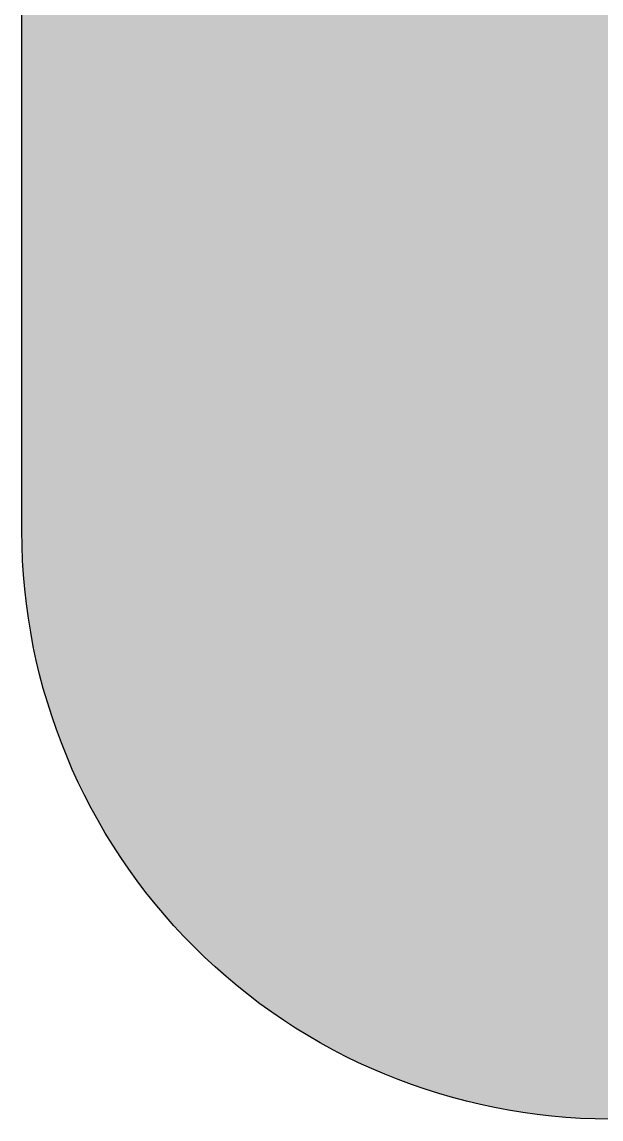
# Model space of a CAD drawing. Header units: millimetres. Extents: x -15 to 15, y -4 to 35.
# Drawn here: x -15 to -12.536, y 0 to 4.666 of the extents above; entities that cross this region are included whole.
import ezdxf

# ---------------------------------------------------------------- set-up
doc = ezdxf.new("R2010")
doc.units = ezdxf.units.MM
doc.layers.add('GREEN', color=7, linetype='Continuous', true_color=0x007f00)
doc.layers.add('WHITE', color=7, linetype='Continuous', true_color=0xf5f5f5)
doc.layers.add('L25', color=1, linetype='Continuous')
doc.layers.add('T25', color=1, linetype='Continuous')

# ---------------------------------------------------------------- blocks, each defined once
blk = doc.blocks.new('MR-GM-31-7')
at = {"layer": 'GREEN'}
h = blk.add_hatch(color=256, dxfattribs=at)
h.dxf.hatch_style = 1
edge = h.paths.add_edge_path(flags=16)
edge.add_line((14, 32.5), (14, 2.5))
edge.add_arc((12.5, 2.5), 1.5, -90, 0, ccw=False)
edge.add_line((12.5, 1), (-12.5, 1))
edge.add_arc((-12.5, 2.5), 1.5, 180, 270, ccw=False)
edge.add_line((-14, 2.5), (-14, 32.5))
edge.add_arc((-12.5, 32.5), 1.5, 90, 180, ccw=False)
edge.add_line((-12.5, 34), (12.5, 34))
edge.add_arc((12.5, 32.5), 1.5, 0, 90, ccw=False)
edge = h.paths.add_edge_path()
edge.add_line((14.5, 32.5), (14.5, 2.5))
edge.add_arc((12.5, 2.5), 2, -90, 0, ccw=False)
edge.add_line((12.5, 0.5), (-12.5, 0.5))
edge.add_arc((-12.5, 2.5), 2, 180, 270, ccw=False)
edge.add_line((-14.5, 2.5), (-14.5, 32.5))
edge.add_arc((-12.5, 32.5), 2, 90, 180, ccw=False)
edge.add_line((-12.5, 34.5), (12.5, 34.5))
edge.add_arc((12.5, 32.5), 2, 0, 90, ccw=False)
at = {"layer": 'WHITE', "transparency": 33554687}
blk.add_hatch(color=256, dxfattribs=at).paths.add_polyline_path([(-12.5, 0), (12.5, 0, 0.414214), (15, 2.5), (15, 32.5, 0.414214), (12.5, 35), (-12.5, 35, 0.414214), (-15, 32.5), (-15, 2.5, 0.414214)])
at = {"layer": 'L25'}
blk.add_lwpolyline([(15, 32.5), (15, 2.5, -0.414214), (12.5, 0), (-12.5, 0, -0.414214), (-15, 2.5), (-15, 32.5, -0.414214), (-12.5, 35), (12.5, 35, -0.414214)], format="xyb", close=True, dxfattribs=at)

msp = doc.modelspace()

# ---------------------------------------------------------------- block references
at = {"layer": 'T25'}
msp.add_blockref('MR-GM-31-7', (0, 0), dxfattribs=at)

doc.saveas('drawing.dxf')
